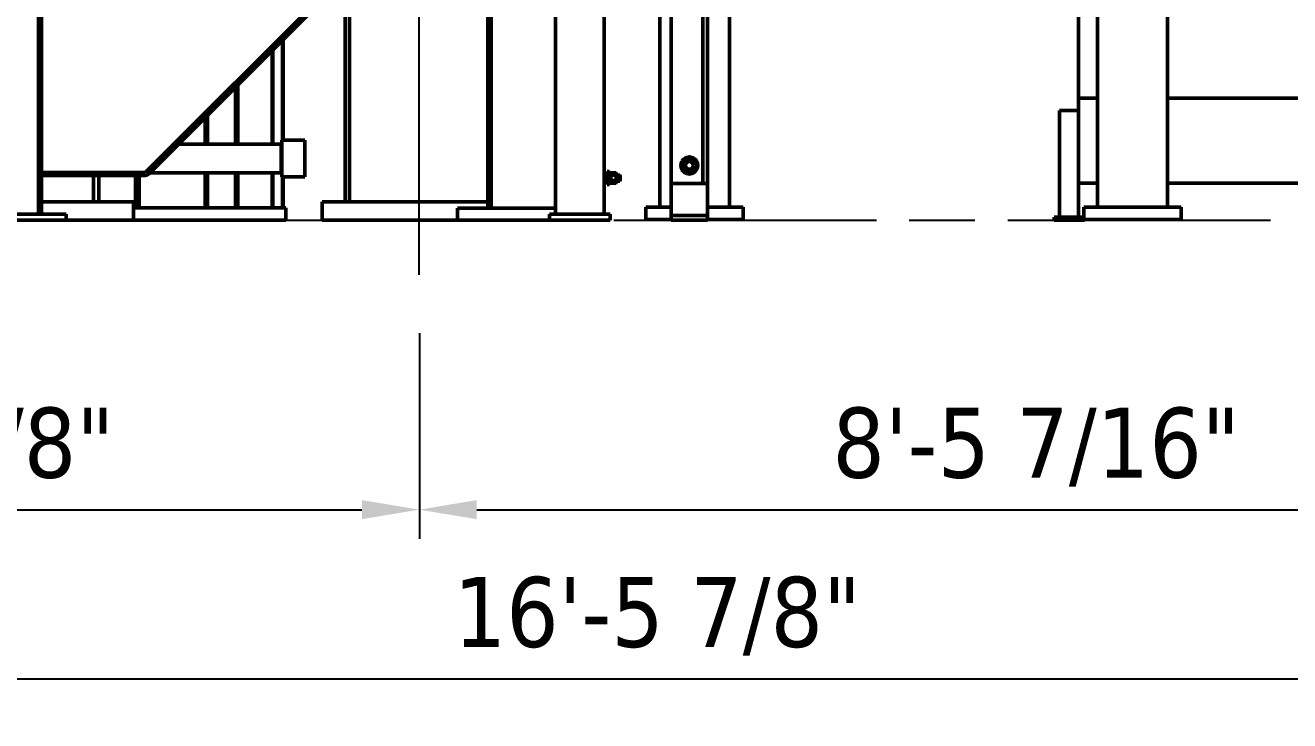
# Model space of a CAD drawing. Header units: inches. Extents: x 11 to 1621, y 11 to 1332.
# Drawn here: x 1294.2 to 1398.1, y 250.3 to 307.5 of the extents above; entities that cross this region are included whole.
import ezdxf

# ---------------------------------------------------------------- set-up
doc = ezdxf.new("R2010")
doc.units = ezdxf.units.IN
doc.header["$LTSCALE"] = 48
doc.header["$MEASUREMENT"] = 0
doc.linetypes.add('CHAIN', pattern=[0.7087, 0.4724, -0.0591, 0.1181, -0.0591])
doc.linetypes.add('DOUBLE_DASH_CHAIN', pattern=[1.2403, 0.6614, -0.0827, 0.1654, -0.0827, 0.1654, -0.0827])
for name, color, linetype, lineweight in [('Centerline (ANSI)', 7, 'Continuous', 25), ('Dimension (ANSI)', 7, 'Continuous', 25), ('Visible (ANSI)', 7, 'Continuous', 50), ('Work Plane (ANSI)', 7, 'DOUBLE_DASH_CHAIN', 25)]:
    doc.layers.add(name, color=color, linetype=linetype, lineweight=lineweight)
doc.styles.add('Dimension Text', font='tahoma.ttf')
doc.dimstyles.new('ELC FT', dxfattribs={"dimscale": 48, "dimtxt": 0.12, "dimasz": 0.098425, "dimexe": 0.05, "dimexo": 0.1, "dimgap": 0.031496, "dimtad": 1, "dimdec": 5, "dimzin": 3, "dimdsep": 46, "dimlunit": 4, "dimtxsty": 'Dimension Text', "dimcen": 0.09, "dimdle": 0.5, "dimclrd": 5, "dimclre": 5, "dimclrt": 256, "dimadec": 1, "dimazin": 3, "dimtfac": 0.833333, "dimtofl": 0, "dimtmove": 0, "dimatfit": 3, "dimfxl": 0, "dimfrac": 2, "dimtolj": 1, "dimtzin": 0, "dimlwd": 25, "dimlwe": 25, "dimarcsym": 0})

# ---------------------------------------------------------------- blocks, each defined once
blk = doc.blocks.new('*D37')
at = {"layer": 'Defpoints', "color": 0, "linetype": 'Continuous', "transparency": 16777216}
for p in [(1326.56, 286.95), (1247.2, 271.45), (1326.56, 267.62)]:
    blk.add_point(p, dxfattribs=at)
at = {"layer": 'Dimension (ANSI)', "color": 5, "linetype": 'Continuous', "lineweight": 25, "transparency": 16777216}
for p, q in [((1326.56, 282.15), (1326.56, 265.22)), ((1251.92, 267.62), (1321.83, 267.62))]:
    blk.add_line(p, q, dxfattribs=at)
at = {"layer": 'Dimension (ANSI)', "color": 5, "linetype": 'Continuous', "transparency": 16777216}
for points in [[(1251.92, 268.41), (1251.92, 266.84), (1247.2, 267.62)], [(1321.83, 268.41), (1321.83, 266.84), (1326.56, 267.62)]]:
    blk.add_solid(points, dxfattribs=at)
at = {"layer": 'Dimension (ANSI)', "linetype": 'Continuous', "lineweight": 25, "transparency": 16777216, "insert": (1286.88, 272.77), "char_height": 5.76, "attachment_point": 5, "style": 'Dimension Text'}
blk.add_mtext('\\A1;6\'-7 3/8"', dxfattribs=at)
blk = doc.blocks.new('*D38')
at = {"layer": 'Defpoints', "color": 0, "linetype": 'Continuous', "transparency": 16777216}
for p in [(1428.01, 310.33), (1326.56, 286.95), (1428.01, 267.62)]:
    blk.add_point(p, dxfattribs=at)
at = {"layer": 'Dimension (ANSI)', "color": 5, "linetype": 'Continuous', "lineweight": 25, "transparency": 16777216}
for p, q in [((1428.01, 305.53), (1428.01, 265.22)), ((1326.56, 282.15), (1326.56, 265.22)), ((1331.28, 267.62), (1423.29, 267.62))]:
    blk.add_line(p, q, dxfattribs=at)
at = {"layer": 'Dimension (ANSI)', "color": 5, "linetype": 'Continuous', "transparency": 16777216}
for points in [[(1331.28, 268.41), (1331.28, 266.84), (1326.56, 267.62)], [(1423.29, 268.41), (1423.29, 266.84), (1428.01, 267.62)]]:
    blk.add_solid(points, dxfattribs=at)
at = {"layer": 'Dimension (ANSI)', "linetype": 'Continuous', "lineweight": 25, "transparency": 16777216, "insert": (1377.28, 272.77), "char_height": 5.76, "attachment_point": 5, "style": 'Dimension Text'}
blk.add_mtext('\\A1;8\'-5 7/16"', dxfattribs=at)
blk = doc.blocks.new('*D39')
at = {"layer": 'Defpoints', "color": 0, "linetype": 'Continuous', "transparency": 16777216}
for p in [(1445.07, 324.19), (1247.2, 313.63), (1445.07, 253.69)]:
    blk.add_point(p, dxfattribs=at)
at = {"layer": 'Dimension (ANSI)', "color": 5, "linetype": 'Continuous', "lineweight": 25, "transparency": 16777216}
for p, q in [((1445.07, 319.39), (1445.07, 251.29)), ((1247.2, 308.83), (1247.2, 251.29)), ((1251.92, 253.69), (1440.35, 253.69))]:
    blk.add_line(p, q, dxfattribs=at)
at = {"layer": 'Dimension (ANSI)', "color": 5, "linetype": 'Continuous', "transparency": 16777216}
for points in [[(1251.92, 254.48), (1251.92, 252.91), (1247.2, 253.69)], [(1440.35, 254.48), (1440.35, 252.91), (1445.07, 253.69)]]:
    blk.add_solid(points, dxfattribs=at)
at = {"layer": 'Dimension (ANSI)', "linetype": 'Continuous', "lineweight": 25, "transparency": 16777216, "insert": (1346.13, 258.84), "char_height": 5.76, "attachment_point": 5, "style": 'Dimension Text'}
blk.add_mtext('\\A1;16\'-5 7/8"', dxfattribs=at)
blk = doc.blocks.new('*D52')
at = {"layer": 'Defpoints', "color": 0, "linetype": 'Continuous', "transparency": 16777216}
for p in [(1341.76, 369.2), (1496.72, 369.2), (1479.31, 291.45)]:
    blk.add_point(p, dxfattribs=at)
at = {"layer": 'Dimension (ANSI)', "color": 5, "linetype": 'Continuous', "lineweight": 25, "transparency": 16777216}
for p, q in [((1346.56, 369.2), (1499.12, 369.2)), ((1496.72, 364.48), (1496.72, 348.08)), ((1496.72, 296.18), (1496.72, 312.57)), ((1484.11, 291.45), (1499.12, 291.45))]:
    blk.add_line(p, q, dxfattribs=at)
at = {"layer": 'Dimension (ANSI)', "color": 5, "linetype": 'Continuous', "transparency": 16777216}
for points in [[(1495.94, 364.48), (1497.51, 364.48), (1496.72, 369.2)], [(1495.94, 296.18), (1497.51, 296.18), (1496.72, 291.45)]]:
    blk.add_solid(points, dxfattribs=at)
at = {"layer": 'Dimension (ANSI)', "linetype": 'Continuous', "lineweight": 25, "transparency": 16777216, "insert": (1496.72, 330.33), "char_height": 5.76, "attachment_point": 5, "rotation": 90, "style": 'Dimension Text'}
blk.add_mtext('\\A1;\\fTahoma|b0|i0;6\'-5 3/4"\\P\\fTahoma|b0|i0;GRATING', dxfattribs=at)
blk = doc.blocks.new('*D57')
at = {"layer": 'Defpoints', "color": 0, "linetype": 'Continuous', "transparency": 16777216}
for p in [(1360.38, 747.45), (1479.31, 291.45), (1540.01, 291.45)]:
    blk.add_point(p, dxfattribs=at)
at = {"layer": 'Dimension (ANSI)', "color": 5, "linetype": 'Continuous', "lineweight": 25, "transparency": 16777216}
for p, q in [((1365.18, 747.45), (1542.41, 747.45)), ((1540.01, 742.73), (1540.01, 296.18)), ((1484.11, 291.45), (1542.41, 291.45))]:
    blk.add_line(p, q, dxfattribs=at)
at = {"layer": 'Dimension (ANSI)', "color": 5, "linetype": 'Continuous', "transparency": 16777216}
for points in [[(1539.23, 742.73), (1540.8, 742.73), (1540.01, 747.45)], [(1539.23, 296.18), (1540.8, 296.18), (1540.01, 291.45)]]:
    blk.add_solid(points, dxfattribs=at)
at = {"layer": 'Dimension (ANSI)', "linetype": 'Continuous', "lineweight": 25, "transparency": 16777216, "insert": (1535.49, 519.45), "char_height": 5.76, "attachment_point": 5, "rotation": 90, "style": 'Dimension Text'}
blk.add_mtext('\\A1;\\fTahoma|b0|i0;38\'-0" TOP OF GRATING', dxfattribs=at)

msp = doc.modelspace()

# ---------------------------------------------------------------- linework, layer by layer
at = {"layer": 'Centerline (ANSI)', "linetype": 'CHAIN', "ltscale": 0.952448}
msp.add_line((1326.556979, 286.951101), (1326.556979, 506.511101), dxfattribs=at)
at = {"layer": 'Visible (ANSI)'}
for p, q in [((1352.071979, 292.50523), (1352.071979, 479.13023)), ((1382.321979, 292.50523), (1382.321979, 479.13023)), ((1388.071979, 292.50523), (1388.071979, 479.13023)), ((1349.884479, 294.451101), (1349.884479, 370.412161)), ((1350.259479, 294.451101), (1350.259479, 370.33346)), ((1346.321979, 292.50523), (1346.321979, 361.951101)), ((1347.259479, 294.451101), (1347.259479, 361.951101)), ((1295.239479, 291.942735), (1295.239479, 333.862845)), ((1295.499479, 291.942735), (1295.499479, 334.143329)), ((1332.196979, 292.442735), (1332.196979, 322.083229)), ((1332.456979, 292.442735), (1332.456979, 321.632896)), ((1380.759479, 320.039731), (1380.759479, 301.482351)), ((1337.759479, 291.951101), (1337.759479, 312.448696)), ((1304.051579, 295.371735), (1319.719619, 311.039775)), ((1341.759479, 291.951101), (1341.759479, 311.445919)), ((1304.301579, 295.268181), (1319.896395, 310.862998)), ((1320.446979, 292.951101), (1320.446979, 310.312414)), ((1320.826979, 292.951101), (1320.826979, 309.932414)), ((1315.302122, 298.018181), (1315.302122, 306.268724)), ((1315.367385, 298.018181), (1315.367385, 306.333987)), ((1314.453701, 305.420304), (1314.453701, 297.705681)), ((1314.518964, 305.485567), (1314.518964, 297.705681)), ((1311.635368, 297.705681), (1311.635368, 302.60197)), ((1311.444026, 297.705681), (1311.444026, 302.410628)), ((1380.759479, 301.482351), (1382.321979, 301.482351)), ((1380.759479, 295.052118), (1380.759479, 301.482351)), ((1388.071979, 301.482351), (1405.009479, 301.482351)), ((1308.956584, 299.923186), (1308.956584, 297.705681)), ((1309.147925, 300.114528), (1309.147925, 297.705681)), ((1379.196979, 300.482351), (1380.759479, 300.482351)), ((1379.196979, 300.482351), (1379.196979, 291.701101)), ((1306.739079, 297.705681), (1315.198026, 297.705681)), ((1315.198026, 295.330681), (1315.198026, 297.705681)), ((1315.260526, 297.704045), (1315.198026, 297.705681)), ((1315.260526, 295.018181), (1315.260526, 298.018181)), ((1315.260526, 298.018181), (1317.140526, 298.018181)), ((1317.140526, 295.018181), (1317.140526, 298.018181)), ((1295.499479, 295.371735), (1304.051579, 295.371735)), ((1304.364079, 295.330681), (1315.198026, 295.330681)), ((1308.956584, 295.330681), (1308.956584, 292.451101)), ((1309.147925, 295.330681), (1309.147925, 292.451101)), ((1311.444026, 292.451101), (1311.444026, 295.330681)), ((1311.635368, 292.451101), (1311.635368, 295.330681)), ((1314.453701, 295.330681), (1314.453701, 292.451101)), ((1314.518964, 295.330681), (1314.518964, 292.451101)), ((1315.260526, 295.332318), (1315.198026, 295.330681)), ((1342.009479, 295.444587), (1342.009479, 294.381587)), ((1342.009479, 295.444587), (1342.186479, 295.444587)), ((1342.186479, 295.444587), (1342.186479, 294.381587)), ((1342.186479, 295.347587), (1342.311479, 295.347587)), ((1342.311479, 295.347587), (1342.311479, 294.478587)), ((1342.311479, 295.288087), (1342.338248, 295.334452)), ((1342.715986, 295.345557), (1342.344973, 295.345557)), ((1342.749479, 295.288087), (1342.722711, 295.334452)), ((1295.499479, 295.121735), (1303.948026, 295.121735)), ((1299.774479, 292.951101), (1299.774479, 295.121735)), ((1300.214479, 292.951101), (1300.214479, 295.121735)), ((1303.2076, 292.451101), (1303.2076, 295.121735)), ((1303.511981, 292.451101), (1303.511981, 295.121735)), ((1315.260526, 295.018181), (1317.140526, 295.018181)), ((1315.302122, 292.451101), (1315.302122, 295.018181)), ((1315.367385, 292.451101), (1315.367385, 295.018181)), ((1341.832483, 295.163087), (1341.759479, 295.165935)), ((1341.832483, 294.663087), (1341.759479, 294.66024)), ((1341.832483, 294.663087), (1341.832483, 295.163087)), ((1341.832483, 295.163087), (1342.009479, 295.163087)), ((1341.832483, 294.663087), (1342.009479, 294.663087)), ((1342.009479, 294.381587), (1342.186479, 294.381587)), ((1342.186479, 294.478587), (1342.311479, 294.478587)), ((1342.311479, 294.538087), (1342.338248, 294.491723)), ((1342.715986, 295.148092), (1342.344973, 295.148092)), ((1342.715986, 294.715622), (1342.344973, 294.715622)), ((1342.715986, 294.480618), (1342.344973, 294.480618)), ((1342.749479, 294.538087), (1342.722711, 294.491723)), ((1342.749479, 295.246825), (1342.749479, 295.288087)), ((1342.749479, 294.931857), (1342.749479, 295.246825)), ((1342.749479, 295.163087), (1343.036712, 295.163087)), ((1342.749479, 294.59812), (1342.749479, 294.931857)), ((1342.749479, 294.663087), (1343.036712, 294.663087)), ((1342.749479, 294.538087), (1342.749479, 294.59812)), ((1343.036712, 294.663087), (1343.036712, 295.163087)), ((1343.082483, 295.115899), (1343.036712, 295.163087)), ((1343.082483, 294.710276), (1343.036712, 294.663087)), ((1343.082483, 295.115899), (1343.082483, 294.710276)), ((1347.259479, 292.201101), (1347.259479, 294.451101)), ((1347.259479, 294.451101), (1347.449479, 294.451101)), ((1349.504479, 294.451101), (1347.449479, 294.451101)), ((1349.884479, 294.451101), (1349.504479, 294.451101)), ((1349.884479, 294.451101), (1350.074479, 294.451101)), ((1350.259479, 294.451101), (1350.074479, 294.451101)), ((1350.259479, 294.451101), (1350.259479, 292.201101)), ((1380.759479, 295.052118), (1380.759479, 291.701101)), ((1382.321979, 294.482351), (1380.759479, 294.482351)), ((1405.009479, 294.482351), (1388.071979, 294.482351)), ((1303.049479, 292.951101), (1295.499479, 292.951101)), ((1303.049479, 291.451101), (1303.049479, 292.951101)), ((1303.357942, 292.451101), (1303.049479, 292.451101)), ((1303.357942, 292.451101), (1303.511981, 292.451101)), ((1308.945036, 292.451101), (1303.511981, 292.451101)), ((1308.945036, 292.451101), (1308.956584, 292.451101)), ((1308.956584, 292.451101), (1309.053416, 292.451101)), ((1311.538535, 292.451101), (1309.053416, 292.451101)), ((1311.538535, 292.451101), (1311.635368, 292.451101)), ((1314.441309, 292.451101), (1311.635368, 292.451101)), ((1314.441309, 292.451101), (1314.453701, 292.451101)), ((1314.453701, 292.451101), (1314.486729, 292.451101)), ((1315.334357, 292.451101), (1314.486729, 292.451101)), ((1315.334357, 292.451101), (1315.367385, 292.451101)), ((1315.571979, 292.451101), (1315.367385, 292.451101)), ((1315.571979, 291.451101), (1315.571979, 292.451101)), ((1332.196979, 292.951101), (1318.556979, 292.951101)), ((1318.556979, 291.451101), (1318.556979, 292.951101)), ((1329.691979, 291.442735), (1329.691979, 292.442735)), ((1337.759479, 292.442735), (1329.691979, 292.442735)), ((1345.196979, 292.50523), (1347.259479, 292.50523)), ((1345.196979, 292.50523), (1345.196979, 291.50523)), ((1347.259479, 292.201101), (1347.259479, 291.826101)), ((1350.259479, 292.50523), (1353.196979, 292.50523)), ((1350.259479, 292.201101), (1350.259479, 291.826101)), ((1353.196979, 292.50523), (1353.196979, 291.50523)), ((1381.196979, 292.50523), (1389.196979, 292.50523)), ((1381.196979, 292.50523), (1381.196979, 291.50523)), ((1389.196979, 292.50523), (1389.196979, 291.50523)), ((1287.504479, 291.942735), (1297.504479, 291.942735)), ((1287.504479, 291.442735), (1297.504479, 291.442735)), ((1297.504479, 291.442735), (1297.504479, 291.942735)), ((1297.504479, 291.451101), (1303.049479, 291.451101)), ((1315.571979, 291.451101), (1303.049479, 291.451101)), ((1318.556979, 291.451101), (1329.691979, 291.451101)), ((1329.691979, 291.442735), (1340.691979, 291.442735)), ((1337.259479, 291.451101), (1337.259479, 291.951101)), ((1342.259479, 291.951101), (1337.259479, 291.951101)), ((1342.259479, 291.451101), (1337.259479, 291.451101)), ((1340.691979, 291.442735), (1340.691979, 291.451101)), ((1342.259479, 291.451101), (1342.259479, 291.951101)), ((1347.259479, 291.50523), (1345.196979, 291.50523)), ((1347.259479, 291.451101), (1347.259479, 291.826101)), ((1350.259479, 291.826101), (1347.259479, 291.826101)), ((1350.259479, 291.451101), (1347.259479, 291.451101)), ((1350.259479, 291.826101), (1350.259479, 291.451101)), ((1353.196979, 291.50523), (1350.259479, 291.50523)), ((1381.196979, 291.701101), (1378.759479, 291.701101)), ((1378.759479, 291.451101), (1378.759479, 291.701101)), ((1381.259479, 291.451101), (1378.759479, 291.451101)), ((1389.196979, 291.50523), (1381.196979, 291.50523)), ((1381.259479, 291.451101), (1381.259479, 291.50523))]:
    msp.add_line(p, q, dxfattribs=at)
for radius in [0.375127, 0.375, 0.313655]:
    msp.add_circle((1348.759479, 295.951101), radius, dxfattribs=at)
for centre, radius, start, end in [((1348.759479, 295.951101), 0.625, 120, 180), ((1348.759479, 295.951101), 0.6875, 95.38002267, 144.61997733), ((1348.759479, 295.951101), 0.625, 60, 120), ((1348.759479, 295.951101), 0.6875, 35.38002267, 84.61997733), ((1348.759479, 295.951101), 0.625, 0, 60), ((1348.759479, 295.951101), 0.6875, 155.38002267, 204.61997733), ((1348.759479, 295.951101), 0.625, 180, 240), ((1348.759479, 295.951101), 0.6875, 215.38002267, 264.61997733), ((1348.759479, 295.951101), 0.625, 240, 300), ((1348.759479, 295.951101), 0.6875, 275.38002267, 324.61997733), ((1348.759479, 295.951101), 0.625, 300, 0), ((1348.759479, 295.951101), 0.6875, 335.38002267, 24.61997733), ((1303.948026, 295.621735), 0.5, 270, 315)]:
    msp.add_arc(centre, radius, start, end, dxfattribs=at)
for points, weights in [([(1348.134479, 296.311945), (1348.301948, 296.408633), (1348.446979, 296.492367)], [1, 1.0379548493, 1]), ([(1348.446979, 296.492367), (1348.592011, 296.576101), (1348.759479, 296.672789)], [1, 1.0379548493, 1]), ([(1348.759479, 296.672789), (1348.926948, 296.576101), (1349.071979, 296.492367)], [1, 1.0379548493, 1]), ([(1349.071979, 296.492367), (1349.217011, 296.408633), (1349.384479, 296.311945)], [1, 1.0379548493, 1]), ([(1342.344973, 295.345557), (1342.311479, 295.292647), (1342.311479, 295.246825)], [1, 1.0379548493, 1]), ([(1342.749479, 295.246825), (1342.749479, 295.292647), (1342.715986, 295.345557)], [1, 1.0379548493, 1]), ([(1348.134479, 295.951101), (1348.134479, 296.118569), (1348.134479, 296.311945)], [1, 1.0379548493, 1]), ([(1348.134479, 295.590257), (1348.134479, 295.783633), (1348.134479, 295.951101)], [1, 1.0379548493, 1]), ([(1348.446979, 295.409835), (1348.301948, 295.493569), (1348.134479, 295.590257)], [1, 1.0379548493, 1]), ([(1348.759479, 295.229413), (1348.592011, 295.326101), (1348.446979, 295.409835)], [1, 1.0379548493, 1]), ([(1349.071979, 295.409835), (1348.926948, 295.326101), (1348.759479, 295.229413)], [1, 1.0379548493, 1]), ([(1349.384479, 295.590257), (1349.217011, 295.493569), (1349.071979, 295.409835)], [1, 1.0379548493, 1]), ([(1349.384479, 296.311945), (1349.384479, 296.118569), (1349.384479, 295.951101)], [1, 1.0379548493, 1]), ([(1349.384479, 295.951101), (1349.384479, 295.783633), (1349.384479, 295.590257)], [1, 1.0379548493, 1]), ([(1342.311479, 295.246825), (1342.311479, 295.201002), (1342.344973, 295.148092)], [1, 1.0379548493, 1]), ([(1342.344973, 295.148092), (1342.311479, 295.032212), (1342.311479, 294.931857)], [1, 1.0379548493, 1]), ([(1342.311479, 294.931857), (1342.311479, 294.831502), (1342.344973, 294.715622)], [1, 1.0379548493, 1]), ([(1342.344973, 294.715622), (1342.311479, 294.652652), (1342.311479, 294.59812)], [1, 1.0379548493, 1]), ([(1342.311479, 294.59812), (1342.311479, 294.543587), (1342.344973, 294.480618)], [1, 1.0379548493, 1]), ([(1342.344973, 294.480618), (1342.34141, 294.486246), (1342.338248, 294.491723)], [1, 1.0039049919, 1.00700645214]), ([(1342.715986, 295.148092), (1342.749479, 295.201002), (1342.749479, 295.246825)], [1, 1.0379548493, 1]), ([(1342.749479, 294.931857), (1342.749479, 295.032212), (1342.715986, 295.148092)], [1, 1.0379548493, 1]), ([(1342.715986, 294.715622), (1342.749479, 294.831502), (1342.749479, 294.931857)], [1, 1.0379548493, 1]), ([(1342.749479, 294.59812), (1342.749479, 294.652652), (1342.715986, 294.715622)], [1, 1.0379548493, 1]), ([(1342.715986, 294.480618), (1342.749479, 294.543587), (1342.749479, 294.59812)], [1, 1.0379548493, 1]), ([(1342.722711, 294.491723), (1342.719549, 294.486246), (1342.715986, 294.480618)], [1.00700645214, 1.0039049919, 1])]:
    msp.add_rational_spline(points, weights, degree=2, dxfattribs=at)
at = {"layer": 'Work Plane (ANSI)', "linetype": 'CHAIN', "ltscale": 0.952448}
msp.add_line((1018.545281, 291.451101), (1479.309314, 291.451101), dxfattribs=at)

# ---------------------------------------------------------------- dimensions: what is measured, and where the dimension line sits
at = {"layer": 'Dimension (ANSI)', "color": 5, "linetype": 'Continuous', "lineweight": 25, "true_color": 0x0000ff}
for base, p1, p2, angle, text, override, picture, middle in [((1540.012937, 291.451101), (1360.380638, 747.451101), (1479.309314, 291.451101), 90, '\\fTahoma|b0|i0;<> TOP OF GRATING', {"dimgap": 0.031496, "dimdec": 5, "dimlfac": 1, "dimtol": 0, "dimlim": 0, "dimtp": 0, "dimtm": 0, "dimtdec": 2, "dimatfit": 1}, '*D57', (1540.012937, 519.451101)), ((1496.724989, 369.201101), (1479.309314, 291.451101), (1341.759479, 369.201101), 270, '\\fTahoma|b0|i0;<>\\P\\fTahoma|b0|i0;GRATING', {"dimgap": 0.031496, "dimtad": 0, "dimdec": 5, "dimlfac": 1, "dimtol": 0, "dimlim": 0, "dimtp": 0, "dimtm": 0, "dimtdec": 2, "dimatfit": 1, "dimtvp": 0}, '*D52', (1496.724989, 330.326101))]:
    dim = msp.add_linear_dim(base=base, p1=p1, p2=p2, angle=angle, text=text, dimstyle='ELC FT', override=override, dxfattribs=at)
    dim.commit()
    dim.dimension.update_dxf_attribs({"geometry": picture, "text_midpoint": middle, "dimtype": 160})
for base, p1, p2, override, picture, middle in [((1445.071979, 253.692735), (1247.196979, 313.630235), (1445.071979, 324.190163), {"dimgap": 0.031496, "dimdec": 5, "dimlfac": 1, "dimtol": 0, "dimlim": 0, "dimtp": 0, "dimtm": 0, "dimtdec": 2, "dimatfit": 1}, '*D39', (1346.134479, 253.692735)), ((1428.009479, 267.623765), (1326.556979, 286.951101), (1428.009479, 310.326101), {"dimgap": 0.031496, "dimdec": 5, "dimlfac": 1, "dimtol": 0, "dimlim": 0, "dimtp": 0, "dimtm": 0, "dimtdec": 2, "dimatfit": 1}, '*D38', (1377.283229, 267.623765)), ((1326.556979, 267.623765), (1247.196963, 271.446921), (1326.556979, 286.951101), {"dimgap": 0.031496, "dimdec": 5, "dimlfac": 1, "dimse1": 1, "dimtol": 0, "dimlim": 0, "dimtp": 0, "dimtm": 0, "dimtdec": 2, "dimatfit": 1}, '*D37', (1286.876971, 267.623765))]:
    dim = msp.add_linear_dim(base=base, p1=p1, p2=p2, angle=180, dimstyle='ELC FT', override=override, dxfattribs=at)
    dim.commit()
    dim.dimension.update_dxf_attribs({"geometry": picture, "text_midpoint": middle, "dimtype": 160})

doc.saveas('drawing.dxf')
